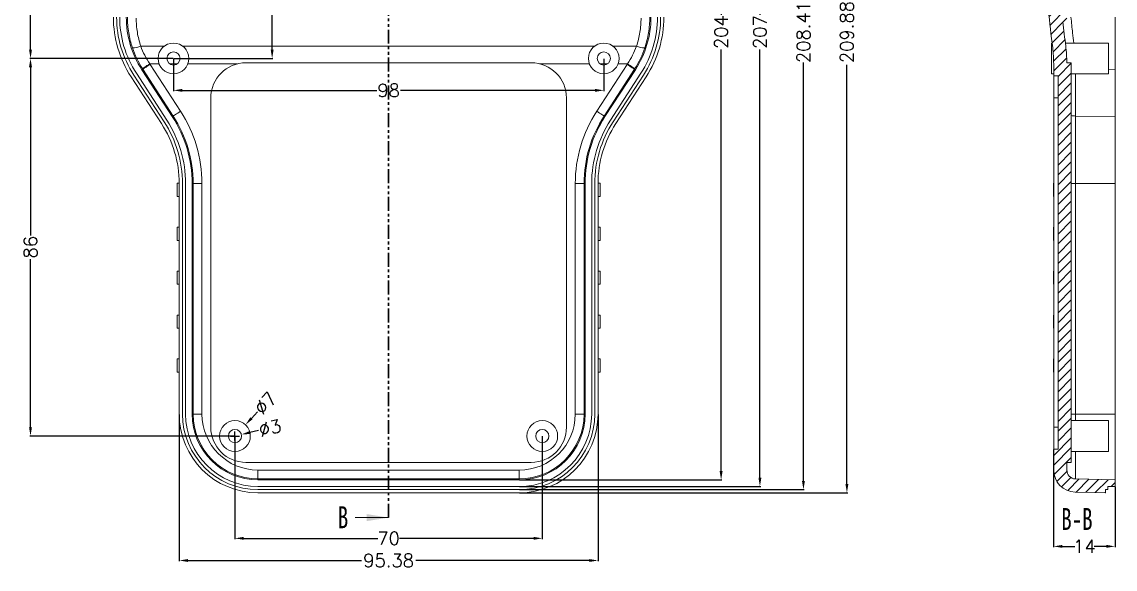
# Model space of a CAD drawing. Header units: inches. Extents: x 2685 to 4830, y 1126 to 1652.
# Drawn here: x 2841 to 3090, y 1323 to 1447.6 of the extents above; entities that cross this region are included whole.
import ezdxf

# ---------------------------------------------------------------- set-up
doc = ezdxf.new("R2010")
doc.units = ezdxf.units.IN
doc.header["$LTSCALE"] = 0.5
doc.linetypes.add('PHANTOM', pattern=[12.7, 6.35, -1.27, 1.27, -1.27, 1.27, -1.27])
doc.styles.add('SLDTEXTSTYLE6', font='TXT', dxfattribs={"width": 0.7})
doc.styles.get("Standard").update_dxf_attribs({"font": 'txt', "bigfont": 'gbcbig.shx'})
doc.dimstyles.new('3', dxfattribs={"dimtxt": 3, "dimasz": 2, "dimexe": 0.18, "dimexo": 0.0625, "dimgap": 0.2, "dimtad": 0, "dimzin": 12, "dimdsep": 46, "dimtxsty": 'Standard', "dimcen": 1, "dimclrd": 3, "dimclre": 3, "dimclrt": 256, "dimadec": 0, "dimazin": 0, "dimtfac": 1, "dimtofl": 0, "dimtmove": 0, "dimatfit": 3, "dimfxl": 1, "dimtolj": 1, "dimtzin": 0, "dimarcsym": 0})

# ---------------------------------------------------------------- blocks, each defined once
blk = doc.blocks.new('*D62')
at = {"color": 3, "lineweight": -2}
for p, q in [((2876.82, 1358.21), (2876.82, 1324.75)), ((2972.2, 1358.21), (2972.2, 1324.75)), ((2878.82, 1324.93), (2918.31, 1324.93)), ((2970.2, 1324.93), (2930.71, 1324.93))]:
    blk.add_line(p, q, dxfattribs=at)
at = {"color": 3}
for points in [[(2878.82, 1325.26), (2878.82, 1324.6), (2876.82, 1324.93)], [(2970.2, 1325.26), (2970.2, 1324.6), (2972.2, 1324.93)]]:
    blk.add_solid(points, dxfattribs=at)
at = {"layer": 'Defpoints', "color": 0}
for p in [(2876.82, 1358.28), (2972.2, 1358.28), (2972.2, 1324.93)]:
    blk.add_point(p, dxfattribs=at)
at = {"insert": (2924.51, 1324.93), "char_height": 3, "attachment_point": 5}
blk.add_mtext('\\A1;95.38', dxfattribs=at)
blk = doc.blocks.new('*D65')
at = {"color": 3, "lineweight": -2}
for p, q in [((2969.32, 1550.22), (3029.07, 1550.22)), ((3028.89, 1548.22), (3028.89, 1452.73)), ((3028.89, 1342.33), (3028.89, 1437.83)), ((2954.32, 1340.33), (3029.07, 1340.33))]:
    blk.add_line(p, q, dxfattribs=at)
at = {"color": 3}
for points in [[(3028.56, 1548.22), (3029.23, 1548.22), (3028.89, 1550.22)], [(3028.56, 1342.33), (3029.23, 1342.33), (3028.89, 1340.33)]]:
    blk.add_solid(points, dxfattribs=at)
at = {"layer": 'Defpoints', "color": 0}
for p in [(2969.26, 1550.22), (2954.26, 1340.33), (3028.89, 1340.33)]:
    blk.add_point(p, dxfattribs=at)
at = {"insert": (3028.89, 1445.28), "char_height": 3, "attachment_point": 5, "rotation": 90}
blk.add_mtext('\\A1;209.88', dxfattribs=at)
blk = doc.blocks.new('*D71')
at = {"color": 3, "lineweight": -2}
for p, q in [((2875.51, 1439.21), (2875.51, 1431.82)), ((2973.51, 1439.21), (2973.51, 1431.82)), ((2877.51, 1432), (2921.81, 1432)), ((2971.51, 1432), (2927.21, 1432))]:
    blk.add_line(p, q, dxfattribs=at)
at = {"color": 3}
for points in [[(2877.51, 1432.34), (2877.51, 1431.67), (2875.51, 1432)], [(2971.51, 1432.34), (2971.51, 1431.67), (2973.51, 1432)]]:
    blk.add_solid(points, dxfattribs=at)
at = {"layer": 'Defpoints', "color": 0}
for p in [(2875.51, 1439.28), (2973.51, 1439.28), (2973.51, 1432)]:
    blk.add_point(p, dxfattribs=at)
at = {"insert": (2924.51, 1432), "char_height": 3, "attachment_point": 5}
blk.add_mtext('\\A1;98', dxfattribs=at)
blk = doc.blocks.new('*D72')
at = {"color": 3, "lineweight": -2}
for p, q in [((2889.51, 1353.21), (2889.51, 1329.79)), ((2959.51, 1353.21), (2959.51, 1329.79)), ((2891.51, 1329.97), (2922.06, 1329.97)), ((2957.51, 1329.97), (2926.96, 1329.97))]:
    blk.add_line(p, q, dxfattribs=at)
at = {"color": 3}
for points in [[(2891.51, 1330.31), (2891.51, 1329.64), (2889.51, 1329.97)], [(2957.51, 1330.31), (2957.51, 1329.64), (2959.51, 1329.97)]]:
    blk.add_solid(points, dxfattribs=at)
at = {"layer": 'Defpoints', "color": 0}
for p in [(2889.51, 1353.28), (2959.51, 1353.28), (2959.51, 1329.97)]:
    blk.add_point(p, dxfattribs=at)
at = {"insert": (2924.51, 1329.97), "char_height": 3, "attachment_point": 5}
blk.add_mtext('\\A1;70', dxfattribs=at)
blk = doc.blocks.new('*D76')
at = {"color": 3, "lineweight": -2}
for p, q in [((2875.45, 1439.28), (2842.77, 1439.28)), ((2842.95, 1437.28), (2842.95, 1398.98)), ((2842.95, 1355.28), (2842.95, 1393.58)), ((2889.45, 1353.28), (2842.77, 1353.28))]:
    blk.add_line(p, q, dxfattribs=at)
at = {"color": 3}
for points in [[(2842.61, 1437.28), (2843.28, 1437.28), (2842.95, 1439.28)], [(2842.61, 1355.28), (2843.28, 1355.28), (2842.95, 1353.28)]]:
    blk.add_solid(points, dxfattribs=at)
at = {"layer": 'Defpoints', "color": 0}
for p in [(2842.95, 1439.28), (2875.51, 1439.28), (2889.51, 1353.28)]:
    blk.add_point(p, dxfattribs=at)
at = {"insert": (2842.95, 1396.28), "char_height": 3, "attachment_point": 5, "rotation": 90}
blk.add_mtext('\\A1;86', dxfattribs=at)
blk = doc.blocks.new('*D77')
at = {"color": 3, "lineweight": -2}
for p, q in [((2874.45, 1537.28), (2842.77, 1537.28)), ((2842.95, 1535.28), (2842.95, 1490.98)), ((2842.95, 1441.28), (2842.95, 1485.58)), ((2875.45, 1439.28), (2842.77, 1439.28))]:
    blk.add_line(p, q, dxfattribs=at)
at = {"color": 3}
for points in [[(2842.61, 1535.28), (2843.28, 1535.28), (2842.95, 1537.28)], [(2842.61, 1441.28), (2843.28, 1441.28), (2842.95, 1439.28)]]:
    blk.add_solid(points, dxfattribs=at)
at = {"layer": 'Defpoints', "color": 0}
for p in [(2842.95, 1537.28), (2874.51, 1537.28), (2875.51, 1439.28)]:
    blk.add_point(p, dxfattribs=at)
at = {"insert": (2842.95, 1488.28), "char_height": 3, "attachment_point": 5, "rotation": 90}
blk.add_mtext('\\A1;98', dxfattribs=at)
blk = doc.blocks.new('*D78')
at = {"color": 3, "lineweight": -2}
for p, q in [((2969.32, 1549.48), (3019.17, 1549.48)), ((3018.99, 1547.48), (3018.99, 1452.23)), ((3018.99, 1343.07), (3018.99, 1438.33)), ((2954.32, 1341.07), (3019.17, 1341.07))]:
    blk.add_line(p, q, dxfattribs=at)
at = {"color": 3}
for points in [[(3018.65, 1547.48), (3019.32, 1547.48), (3018.99, 1549.48)], [(3018.65, 1343.07), (3019.32, 1343.07), (3018.99, 1341.07)]]:
    blk.add_solid(points, dxfattribs=at)
at = {"layer": 'Defpoints', "color": 0}
for p in [(2969.26, 1549.48), (3018.99, 1549.48), (2954.26, 1341.07)]:
    blk.add_point(p, dxfattribs=at)
at = {"insert": (3018.99, 1445.28), "char_height": 3, "attachment_point": 5, "rotation": 90}
blk.add_mtext('\\A1;208.41', dxfattribs=at)
blk = doc.blocks.new('*D79')
at = {"color": 3, "lineweight": -2}
for p, q in [((2969.32, 1548.78), (3009.26, 1548.78)), ((3009.08, 1546.78), (3009.08, 1449.23)), ((3009.08, 1343.78), (3009.08, 1441.33)), ((2954.32, 1341.78), (3009.26, 1341.78))]:
    blk.add_line(p, q, dxfattribs=at)
at = {"color": 3}
for points in [[(3008.75, 1546.78), (3009.41, 1546.78), (3009.08, 1548.78)], [(3008.75, 1343.78), (3009.41, 1343.78), (3009.08, 1341.78)]]:
    blk.add_solid(points, dxfattribs=at)
at = {"layer": 'Defpoints', "color": 0}
for p in [(2969.26, 1548.78), (3009.08, 1548.78), (2954.26, 1341.78)]:
    blk.add_point(p, dxfattribs=at)
at = {"insert": (3009.08, 1445.28), "char_height": 3, "attachment_point": 5, "rotation": 90}
blk.add_mtext('\\A1;207', dxfattribs=at)
blk = doc.blocks.new('*D80')
at = {"color": 3, "lineweight": -2}
for p, q in [((2969.32, 1547.28), (3000.42, 1547.28)), ((3000.24, 1545.28), (3000.24, 1449.23)), ((3000.24, 1345.28), (3000.24, 1441.33)), ((2954.32, 1343.28), (3000.42, 1343.28))]:
    blk.add_line(p, q, dxfattribs=at)
at = {"color": 3}
for points in [[(2999.9, 1545.28), (3000.57, 1545.28), (3000.24, 1547.28)], [(2999.9, 1345.28), (3000.57, 1345.28), (3000.24, 1343.28)]]:
    blk.add_solid(points, dxfattribs=at)
at = {"layer": 'Defpoints', "color": 0}
for p in [(2969.26, 1547.28), (3000.24, 1547.28), (2954.26, 1343.28)]:
    blk.add_point(p, dxfattribs=at)
at = {"insert": (3000.24, 1445.28), "char_height": 3, "attachment_point": 5, "rotation": 90}
blk.add_mtext('\\A1;204', dxfattribs=at)
blk = doc.blocks.new('*D83')
at = {"color": 3, "lineweight": -2}
for p, q in [((2897.98, 1457.78), (2897.98, 1459.78)), ((2890.21, 1457.78), (2898.16, 1457.78)), ((2897.98, 1441.28), (2897.98, 1455.78)), ((2875.57, 1439.28), (2898.16, 1439.28))]:
    blk.add_line(p, q, dxfattribs=at)
at = {"color": 3}
for points in [[(2897.65, 1455.78), (2898.31, 1455.78), (2897.98, 1457.78)], [(2897.65, 1441.28), (2898.31, 1441.28), (2897.98, 1439.28)]]:
    blk.add_solid(points, dxfattribs=at)
at = {"layer": 'Defpoints', "color": 0}
for p in [(2890.15, 1457.78), (2875.51, 1439.28), (2897.98, 1439.28)]:
    blk.add_point(p, dxfattribs=at)
at = {"insert": (2897.98, 1463.98), "char_height": 3, "attachment_point": 5, "rotation": 90}
blk.add_mtext('\\A1;18.5', dxfattribs=at)
blk = doc.blocks.new('*D85')
at = {"color": 3, "lineweight": -2}
for p, q in [((2894.63, 1358.76), (2893.26, 1357.3)), ((2888.51, 1353.28), (2890.51, 1353.28)), ((2889.51, 1352.28), (2889.51, 1354.28))]:
    blk.add_line(p, q, dxfattribs=at)
at = {"color": 3}
blk.add_solid([(2893.02, 1357.53), (2893.51, 1357.07), (2891.9, 1355.84)], dxfattribs=at)
at = {"layer": 'Defpoints', "color": 0}
for p in [(2891.9, 1355.84), (2887.12, 1350.72)]:
    blk.add_point(p, dxfattribs=at)
at = {"insert": (2896.47, 1360.73), "char_height": 3, "attachment_point": 5, "rotation": 46.9679}
blk.add_mtext('\\A1;∅7', dxfattribs=at)
blk = doc.blocks.new('*D86')
at = {"color": 3, "lineweight": -2}
for p, q in [((2888.51, 1353.28), (2890.51, 1353.28)), ((2889.51, 1352.28), (2889.51, 1354.28)), ((2894.86, 1354.53), (2892.92, 1354.07))]:
    blk.add_line(p, q, dxfattribs=at)
at = {"color": 3}
blk.add_solid([(2892.84, 1354.4), (2892.99, 1353.75), (2890.97, 1353.62)], dxfattribs=at)
at = {"layer": 'Defpoints', "color": 0}
for p in [(2888.05, 1352.94), (2890.97, 1353.62)]:
    blk.add_point(p, dxfattribs=at)
at = {"insert": (2897.49, 1355.14), "char_height": 3, "attachment_point": 5, "rotation": 13.1546}
blk.add_mtext('\\A1;∅3', dxfattribs=at)
blk = doc.blocks.new('*D87')
at = {"color": 3, "lineweight": -2}
for p, q in [((3075.98, 1350.21), (3075.98, 1327.96)), ((3089.98, 1341.71), (3089.98, 1327.96)), ((3077.98, 1328.14), (3080.78, 1328.14)), ((3087.98, 1328.14), (3085.18, 1328.14))]:
    blk.add_line(p, q, dxfattribs=at)
at = {"color": 3}
for points in [[(3077.98, 1328.48), (3077.98, 1327.81), (3075.98, 1328.14)], [(3087.98, 1328.48), (3087.98, 1327.81), (3089.98, 1328.14)]]:
    blk.add_solid(points, dxfattribs=at)
at = {"layer": 'Defpoints', "color": 0}
for p in [(3075.98, 1350.28), (3089.98, 1341.78), (3089.98, 1328.14)]:
    blk.add_point(p, dxfattribs=at)
at = {"insert": (3082.98, 1328.14), "char_height": 3, "attachment_point": 5}
blk.add_mtext('\\A1;14', dxfattribs=at)

msp = doc.modelspace()

# ---------------------------------------------------------------- hatches: boundary and pattern name
at = {"linetype": 'Continuous', "lineweight": 0}
h = msp.add_hatch(dxfattribs=at)
h.set_pattern_fill('ANSI31', color=4, scale=0.5, style=0)
h.set_pattern_definition([(45, (45.5507, 0), (-1.122532, 1.122532), [])])
edge = h.paths.add_edge_path(flags=0)
edge.add_line((3088.281, 1341.072), (3088.281, 1341.777))
edge.add_line((3088.281, 1341.777), (3089.981, 1341.777))
edge.add_line((3089.981, 1341.777), (3089.981, 1343.278))
edge.add_line((3089.981, 1343.278), (3080.928, 1343.515))
edge.add_arc((3080.981, 1345.515), 2, 180, 268.5, ccw=False)
edge.add_line((3078.981, 1345.515), (3078.981, 1347.277))
edge.add_line((3078.981, 1347.277), (3079.981, 1347.277))
edge.add_line((3079.981, 1347.277), (3079.981, 1438.277))
edge.add_line((3079.981, 1438.277), (3078.98, 1438.277))
edge.add_arc((3045.981, 1438.034), 33, 0.42306, 7.04265)
edge.add_arc((3506.374, 1494.911), 430.893, 186.30322, 187.04265, ccw=False)
edge.add_spline(control_points=[(3078.086, 1447.603), (3078.417, 1447.637), (3078.749, 1447.671), (3079.08, 1447.706)], knot_values=[0, 0, 0, 0, 0.001, 0.001, 0.001, 0.001], weights=[1, 1, 1, 1], degree=3, periodic=0)
edge.add_arc((3506.374, 1494.911), 429.893, 185.49063, 186.30415, ccw=False)
edge.add_line((3078.453, 1453.777), (3077.981, 1453.777))
edge.add_line((3077.981, 1453.777), (3077.981, 1454.777))
edge.add_line((3077.981, 1454.777), (3076.981, 1454.777))
edge.add_line((3076.981, 1454.777), (3076.981, 1456.777))
edge.add_line((3076.981, 1456.777), (3077.981, 1456.777))
edge.add_line((3077.981, 1456.777), (3077.981, 1457.777))
edge.add_line((3077.981, 1457.777), (3075.076, 1457.777))
edge.add_arc((3506.374, 1494.911), 432.893, 184.92086, 185.90431)
edge.add_line((3075.777, 1450.38), (3074.783, 1450.277))
edge.add_arc((3506.374, 1494.911), 433.893, 185.90431, 187.04265)
edge.add_arc((3045.981, 1438.034), 30, 0, 7.04265, ccw=False)
edge.add_line((3075.981, 1438.034), (3075.981, 1435.277))
edge.add_line((3075.981, 1435.277), (3076.981, 1435.277))
edge.add_line((3076.981, 1435.277), (3076.981, 1350.277))
edge.add_line((3076.981, 1350.277), (3075.981, 1350.277))
edge.add_line((3075.981, 1350.277), (3075.981, 1345.515))
edge.add_arc((3080.981, 1345.515), 5, 180, 268.5)
edge.add_line((3080.85, 1340.516), (3087.781, 1340.335))
edge.add_line((3087.781, 1340.335), (3087.781, 1341.072))
edge.add_line((3087.781, 1341.072), (3088.281, 1341.072))

# ---------------------------------------------------------------- linework, layer by layer
at = {"color": 1, "linetype": 'PHANTOM', "lineweight": 30}
msp.add_line((2924.509, 1334.696), (2924.509, 1555.001), dxfattribs=at)
at = {"color": 7, "linetype": 'Continuous', "lineweight": 15}
for p, q in [((3089.981, 1436.701), (3089.981, 1448.683)), ((2873.412, 1442.08), (2868.054, 1442.08)), ((2971.412, 1442.08), (2877.605, 1442.08)), ((2980.963, 1442.08), (2975.605, 1442.08)), ((3075.624, 1442.777), (3075.481, 1442.777)), ((3075.481, 1439.277), (3075.481, 1442.777)), ((3088.481, 1442.777), (3078.647, 1442.777)), ((3088.481, 1439.277), (3088.481, 1442.777)), ((3075.481, 1435.777), (3075.481, 1439.277)), ((3088.481, 1435.777), (3088.481, 1439.277)), ((2868.309, 1436.701), (2868.508, 1436.83)), ((2868.508, 1436.83), (2875.441, 1426.154)), ((2870.111, 1438.034), (2872.237, 1438.034)), ((2877.118, 1427.242), (2870.184, 1437.919)), ((2874.67, 1438.034), (2876.347, 1438.034)), ((2878.78, 1438.034), (2890.049, 1438.034)), ((2892.009, 1438.277), (2957.009, 1438.277)), ((2958.968, 1438.034), (2970.237, 1438.034)), ((2978.833, 1437.919), (2971.899, 1427.242)), ((2972.67, 1438.034), (2974.347, 1438.034)), ((2973.576, 1426.154), (2980.51, 1436.83)), ((2976.78, 1438.034), (2978.907, 1438.034)), ((2980.51, 1436.83), (2980.709, 1436.701)), ((3075.981, 1438.034), (3075.981, 1435.277)), ((3078.98, 1438.277), (3079.981, 1438.277)), ((3079.981, 1438.277), (3079.981, 1347.277)), ((2865.84, 1435.098), (2872.774, 1424.421)), ((2866.458, 1435.499), (2873.392, 1424.823)), ((2867.05, 1435.884), (2873.983, 1425.207)), ((2868.309, 1436.701), (2875.242, 1426.024)), ((2973.775, 1426.024), (2980.709, 1436.701)), ((2975.034, 1425.207), (2981.967, 1435.884)), ((2975.626, 1424.823), (2982.559, 1435.499)), ((2976.244, 1424.421), (2983.177, 1435.098)), ((3075.481, 1435.777), (3075.981, 1435.777)), ((3075.981, 1435.277), (3076.981, 1435.277)), ((3075.981, 1435.277), (3075.981, 1430.277)), ((3076.981, 1435.277), (3076.981, 1350.277)), ((3079.981, 1435.777), (3088.481, 1435.777)), ((3089.981, 1426.024), (3089.981, 1436.701)), ((2884.009, 1355.277), (2884.009, 1430.277)), ((2965.009, 1430.277), (2965.009, 1355.277)), ((3076.981, 1430.277), (3075.981, 1430.277)), ((3075.981, 1430.277), (3075.981, 1355.277)), ((2875.441, 1426.154), (2875.242, 1426.024)), ((2973.775, 1426.024), (2973.576, 1426.154)), ((3080.928, 1410.774), (3080.928, 1426.154)), ((3089.981, 1426.024), (3080.928, 1426.154)), ((3089.981, 1410.774), (3089.981, 1426.024)), ((2876.316, 1410.835), (2876.316, 1407.835)), ((2876.316, 1410.835), (2876.816, 1410.835)), ((2876.816, 1410.835), (2876.816, 1410.774)), ((2876.816, 1410.774), (2876.816, 1407.835)), ((2877.553, 1410.774), (2877.553, 1358.277)), ((2878.259, 1410.774), (2878.259, 1358.277)), ((2879.76, 1410.774), (2879.997, 1410.774)), ((2879.76, 1410.774), (2879.76, 1358.277)), ((2879.997, 1410.774), (2879.997, 1358.277)), ((2881.996, 1410.774), (2879.997, 1410.774)), ((2881.996, 1358.277), (2881.996, 1410.774)), ((2967.021, 1410.774), (2969.021, 1410.774)), ((2967.021, 1410.774), (2967.021, 1358.277)), ((2969.021, 1358.277), (2969.021, 1410.774)), ((2969.021, 1410.774), (2969.258, 1410.774)), ((2969.258, 1358.277), (2969.258, 1410.774)), ((2970.759, 1358.277), (2970.759, 1410.774)), ((2971.464, 1358.277), (2971.464, 1410.774)), ((2972.701, 1410.835), (2972.201, 1410.835)), ((2972.201, 1410.835), (2972.201, 1410.774)), ((2972.201, 1407.835), (2972.201, 1410.774)), ((2972.701, 1410.835), (2972.701, 1407.835)), ((3075.949, 1410.835), (3075.949, 1407.835)), ((3075.981, 1410.835), (3075.949, 1410.835)), ((3080.928, 1358.277), (3080.928, 1410.774)), ((3080.928, 1410.774), (3089.981, 1410.774)), ((3089.981, 1358.277), (3089.981, 1410.774)), ((2876.316, 1407.835), (2876.816, 1407.835)), ((2876.816, 1407.835), (2876.816, 1400.835)), ((2972.701, 1407.835), (2972.201, 1407.835)), ((2972.201, 1400.835), (2972.201, 1407.835)), ((3075.981, 1407.835), (3075.949, 1407.835)), ((2876.316, 1400.835), (2876.316, 1397.835)), ((2876.316, 1400.835), (2876.816, 1400.835)), ((2876.816, 1400.835), (2876.816, 1397.835)), ((2972.201, 1400.835), (2972.201, 1397.835)), ((2972.701, 1400.835), (2972.201, 1400.835)), ((2972.701, 1400.835), (2972.701, 1397.835)), ((3075.949, 1400.835), (3075.949, 1397.835)), ((3075.981, 1400.835), (3075.949, 1400.835)), ((2876.316, 1397.835), (2876.816, 1397.835)), ((2876.816, 1397.835), (2876.816, 1390.835)), ((2972.201, 1390.835), (2972.201, 1397.835)), ((2972.701, 1397.835), (2972.201, 1397.835)), ((3075.981, 1397.835), (3075.949, 1397.835)), ((2876.316, 1390.835), (2876.316, 1387.835)), ((2876.316, 1390.835), (2876.816, 1390.835)), ((2876.816, 1390.835), (2876.816, 1387.835)), ((2972.201, 1390.835), (2972.201, 1387.835)), ((2972.701, 1390.835), (2972.201, 1390.835)), ((2972.701, 1390.835), (2972.701, 1387.835)), ((3075.949, 1390.835), (3075.949, 1387.835)), ((3075.981, 1390.835), (3075.949, 1390.835)), ((2876.316, 1387.835), (2876.816, 1387.835)), ((2876.816, 1387.835), (2876.816, 1380.835)), ((2972.201, 1380.835), (2972.201, 1387.835)), ((2972.701, 1387.835), (2972.201, 1387.835)), ((3075.981, 1387.835), (3075.949, 1387.835)), ((2876.316, 1380.835), (2876.316, 1377.835)), ((2876.316, 1380.835), (2876.816, 1380.835)), ((2876.816, 1380.835), (2876.816, 1377.835)), ((2972.201, 1380.835), (2972.201, 1377.835)), ((2972.701, 1380.835), (2972.201, 1380.835)), ((2972.701, 1380.835), (2972.701, 1377.835)), ((3075.949, 1380.835), (3075.949, 1377.835)), ((3075.981, 1380.835), (3075.949, 1380.835)), ((2876.316, 1377.835), (2876.816, 1377.835)), ((2876.816, 1377.835), (2876.816, 1370.835)), ((2972.201, 1370.835), (2972.201, 1377.835)), ((2972.701, 1377.835), (2972.201, 1377.835)), ((3075.981, 1377.835), (3075.949, 1377.835)), ((2876.316, 1370.835), (2876.316, 1367.835)), ((2876.316, 1370.835), (2876.816, 1370.835)), ((2876.816, 1370.835), (2876.816, 1367.835)), ((2972.201, 1370.835), (2972.201, 1367.835)), ((2972.701, 1370.835), (2972.201, 1370.835)), ((2972.701, 1370.835), (2972.701, 1367.835)), ((3075.949, 1370.835), (3075.949, 1367.835)), ((3075.981, 1370.835), (3075.949, 1370.835)), ((2876.316, 1367.835), (2876.816, 1367.835)), ((2876.816, 1367.835), (2876.816, 1358.277)), ((2972.201, 1358.277), (2972.201, 1367.835)), ((2972.701, 1367.835), (2972.201, 1367.835)), ((3075.981, 1367.835), (3075.949, 1367.835)), ((2879.76, 1358.277), (2879.997, 1358.277)), ((2881.996, 1358.277), (2879.997, 1358.277)), ((2967.021, 1358.277), (2969.021, 1358.277)), ((2969.258, 1358.277), (2969.021, 1358.277)), ((3089.981, 1358.277), (3080.928, 1358.277)), ((3089.981, 1343.278), (3089.981, 1358.277)), ((3076.981, 1355.277), (3075.981, 1355.277)), ((3075.981, 1355.277), (3075.981, 1350.277)), ((3088.481, 1356.777), (3079.981, 1356.777)), ((3088.481, 1353.277), (3088.481, 1356.777)), ((3088.481, 1349.777), (3088.481, 1353.277)), ((3075.981, 1350.277), (3075.981, 1345.515)), ((3076.981, 1350.277), (3075.981, 1350.277)), ((3079.981, 1349.777), (3088.481, 1349.777)), ((2957.009, 1347.277), (2892.009, 1347.277)), ((3079.981, 1347.277), (3078.981, 1347.277)), ((3078.981, 1347.277), (3078.981, 1345.515)), ((2894.759, 1345.515), (2894.759, 1343.515)), ((2954.259, 1345.515), (2894.759, 1345.515)), ((2954.259, 1345.515), (2954.259, 1343.515)), ((2894.759, 1343.278), (2894.759, 1343.515)), ((2894.759, 1343.515), (2954.259, 1343.515)), ((2894.759, 1343.278), (2954.259, 1343.278)), ((2954.259, 1343.278), (2954.259, 1343.515)), ((3080.928, 1343.515), (3089.981, 1343.278)), ((3089.981, 1343.278), (3089.981, 1341.777)), ((2894.759, 1341.777), (2954.259, 1341.777)), ((2894.759, 1341.072), (2954.259, 1341.072)), ((2894.759, 1340.335), (2954.259, 1340.335)), ((3080.85, 1340.516), (3087.781, 1340.335)), ((3088.281, 1341.072), (3087.781, 1341.072)), ((3087.781, 1341.072), (3087.781, 1340.335)), ((3089.981, 1341.777), (3088.281, 1341.777)), ((3088.281, 1341.777), (3088.281, 1341.072))]:
    msp.add_line(p, q, dxfattribs=at)
at = {"color": 8, "linetype": 'Continuous', "lineweight": 15}
for p, q in [((3080.928, 1426.154), (3080.928, 1435.777)), ((3088.481, 1436.722), (3089.981, 1436.701)), ((3079.981, 1410.774), (3080.928, 1410.774)), ((3079.981, 1358.277), (3080.928, 1358.277)), ((3080.928, 1356.777), (3080.928, 1358.277)), ((3080.928, 1343.515), (3080.928, 1349.777))]:
    msp.add_line(p, q, dxfattribs=at)
at = {"color": 7, "linetype": 'Continuous', "lineweight": 0}
msp.add_line((2916.909, 1334.696), (2924.509, 1334.696), dxfattribs=at)
at = {"color": 7, "linetype": 'Continuous', "lineweight": 15, "flags": 128}
for points in [[(2868.426, 1436.956), (2868.466, 1436.982), (2868.567, 1437.046), (2868.725, 1437.147), (2868.935, 1437.282), (2869.188, 1437.444), (2869.476, 1437.628), (2869.787, 1437.827), (2870.111, 1438.034)], [(2868.508, 1436.83), (2868.547, 1436.856), (2868.648, 1436.921), (2868.805, 1437.023), (2869.014, 1437.159), (2869.266, 1437.323), (2869.553, 1437.509), (2869.862, 1437.71), (2870.184, 1437.919)], [(2978.833, 1437.919), (2979.155, 1437.71), (2979.465, 1437.509), (2979.751, 1437.323), (2980.003, 1437.159), (2980.212, 1437.023), (2980.37, 1436.921), (2980.47, 1436.856), (2980.51, 1436.83)], [(2978.907, 1438.034), (2979.23, 1437.827), (2979.541, 1437.628), (2979.829, 1437.444), (2980.082, 1437.282), (2980.292, 1437.147), (2980.45, 1437.046), (2980.551, 1436.982), (2980.591, 1436.956)], [(2877.118, 1427.242), (2876.796, 1427.033), (2876.486, 1426.832), (2876.2, 1426.646), (2875.947, 1426.482), (2875.739, 1426.347), (2875.581, 1426.244), (2875.481, 1426.179), (2875.441, 1426.154)], [(2971.899, 1427.242), (2972.221, 1427.033), (2972.531, 1426.832), (2972.818, 1426.646), (2973.07, 1426.482), (2973.279, 1426.347), (2973.436, 1426.244), (2973.537, 1426.179), (2973.576, 1426.154)]]:
    msp.add_lwpolyline(points, dxfattribs=at)
at = {"color": 7, "linetype": 'Continuous', "lineweight": 15}
for centre, radius in [((2875.509, 1439.277), 3.5), ((2973.509, 1439.277), 3.5), ((2875.509, 1439.277), 1.5), ((2973.509, 1439.277), 1.5), ((2889.509, 1353.277), 3.5), ((2889.509, 1353.277), 1.5), ((2959.509, 1353.277), 3.5), ((2959.509, 1353.277), 1.5)]:
    msp.add_circle(centre, radius, dxfattribs=at)
for centre, radius, start, end in [((3506.374, 1494.911), 433.893, 185.90431, 187.04265), ((2886.759, 1448.683), 24.942, 180, 213), ((2886.759, 1448.683), 24.205, 180, 213), ((2886.759, 1448.683), 23.5, 180, 213), ((2886.759, 1448.683), 21.999, 180, 213), ((2962.259, 1448.683), 21.999, 327, 0), ((2962.259, 1448.683), 23.5, 327, 0), ((2962.259, 1448.683), 24.205, 327, 0), ((2962.259, 1448.683), 24.942, 327, 0), ((3506.374, 1494.911), 430.893, 186.30322, 187.04265), ((2866.196, 1446.213), 4.531, 269.55538, 294.20337), ((2982.821, 1446.213), 4.531, 245.79663, 270.44462), ((3045.981, 1438.034), 33, 0.42306, 7.04265), ((3045.981, 1438.034), 30, 0, 7.04265), ((2886.759, 1448.683), 21.762, 212.6051, 213), ((2886.759, 1448.683), 19.763, 212.6051, 213), ((2892.009, 1430.277), 8, 90, 180), ((2957.009, 1430.277), 8, 0, 90), ((2962.259, 1448.683), 19.763, 327, 327.3949), ((2962.259, 1448.683), 21.762, 327, 327.3949), ((2851.759, 1410.774), 30.237, 0, 33), ((2997.259, 1410.774), 30.237, 147, 180), ((2851.759, 1410.774), 25.058, 0.1393, 33), ((2851.759, 1410.774), 25.795, 0, 33), ((2851.759, 1410.774), 26.5, 0, 33), ((2851.759, 1410.774), 28.001, 0, 33), ((2851.759, 1410.774), 28.238, 0, 33), ((2997.259, 1410.774), 28.238, 147, 180), ((2997.259, 1410.774), 28.001, 147, 180), ((2997.259, 1410.774), 26.5, 147, 180), ((2997.259, 1410.774), 25.795, 147, 180), ((2997.259, 1410.774), 25.058, 147, 179.8607), ((2894.759, 1358.277), 17.942, 180, 270), ((2894.759, 1358.277), 17.205, 180, 270), ((2894.759, 1358.277), 16.5, 180, 270), ((2894.759, 1358.277), 14.999, 180, 270), ((2894.759, 1358.277), 14.762, 180, 270), ((2894.759, 1358.277), 12.763, 180, 270), ((2954.259, 1358.277), 14.762, 270, 0), ((2954.259, 1358.277), 14.999, 270, 0), ((2954.259, 1358.277), 16.5, 270, 0), ((2954.259, 1358.277), 17.205, 270, 0), ((2954.259, 1358.277), 17.942, 270, 0), ((2954.259, 1358.277), 12.763, 270, 0), ((2892.009, 1355.277), 8, 180, 270), ((2957.009, 1355.277), 8, 270, 0), ((3080.981, 1345.515), 5, 180, 268.5), ((3080.981, 1345.515), 2, 180, 268.5)]:
    msp.add_arc(centre, radius, start, end, dxfattribs=at)
at = {"color": 8, "linetype": 'Continuous', "lineweight": 15}
msp.add_arc((3080.954, 1429.475), 3.321, 252.96852, 269.5663, dxfattribs=at)
at = {"color": 7, "linetype": 'Continuous', "lineweight": 15}
for points in [[(2865.023, 1448.683), (2865.02, 1447.484), (2865.115, 1446.301), (2865.495, 1443.968), (2865.779, 1442.817), (2866.161, 1441.681)], [(2868.054, 1442.08), (2867.707, 1443.115), (2867.449, 1444.166), (2867.105, 1446.295), (2867.019, 1447.374), (2867.022, 1448.467)], [(2981.995, 1448.467), (2981.998, 1447.374), (2981.912, 1446.295), (2981.568, 1444.166), (2981.31, 1443.115), (2980.963, 1442.08)], [(2982.856, 1441.681), (2983.239, 1442.817), (2983.523, 1443.968), (2983.902, 1446.301), (2983.997, 1447.484), (2983.994, 1448.683)]]:
    msp.add_open_spline(points, degree=3, knots=[0, 0, 0, 0, 0.5, 0.5, 1, 1, 1, 1], dxfattribs=at)
at = {"color": 8, "linetype": 'Continuous', "lineweight": 15}
msp.add_open_spline([(3080.545, 1442.777), (3080.461, 1443.543), (3080.248, 1445.469), (3080.048, 1447.475), (3079.927, 1448.683)], degree=3, knots=[0, 0, 0, 0, 0.3977595, 1, 1, 1, 1], dxfattribs=at)
at = {"color": 7, "linetype": 'Continuous', "lineweight": 15}
for points in [[(2870.111, 1438.034), (2869.252, 1439.299), (2868.565, 1440.648), (2868.054, 1442.08)], [(2980.963, 1442.08), (2980.452, 1440.648), (2979.765, 1439.299), (2978.907, 1438.034)], [(2866.161, 1441.681), (2866.721, 1440.018), (2867.476, 1438.443), (2868.426, 1436.956)], [(2980.591, 1436.956), (2981.542, 1438.443), (2982.296, 1440.018), (2982.856, 1441.681)]]:
    msp.add_open_spline(points, degree=3, dxfattribs=at)
at = {"color": 7, "linetype": 'Continuous', "lineweight": 0}
msp.add_solid([(2924.509, 1334.696), (2919.509, 1335.496), (2919.509, 1333.896)], dxfattribs=at)

# ---------------------------------------------------------------- texts
at = {"color": 7, "linetype": 'Continuous', "char_height": 5, "attachment_point": 1, "style": 'SLDTEXTSTYLE6'}
for s, insert in [('B', (2912.938, 1337.275)), ('B-B', (3077.705, 1336.881))]:
    msp.add_mtext(s, dxfattribs=dict(at, insert=insert))

# ---------------------------------------------------------------- dimensions: what is measured, and where the dimension line sits
for base, p1, p2, picture, middle in [((3028.8936, 1340.3349), (2969.2586, 1550.2197), (2954.2586, 1340.3349), '*D65', (3028.8936, 1445.2773)), ((3018.986, 1549.483), (2954.259, 1341.072), (2969.259, 1549.483), '*D78', (3018.986, 1445.277)), ((3009.079, 1548.777), (2954.259, 1341.777), (2969.259, 1548.777), '*D79', (3009.079, 1445.277)), ((2897.981, 1439.277), (2890.15, 1457.777), (2875.509, 1439.277), '*D83', (2897.981, 1463.977))]:
    dim = msp.add_linear_dim(base=base, p1=p1, p2=p2, angle=90, dimstyle='3')
    dim.commit()
    dim.dimension.update_dxf_attribs({"geometry": picture, "text_midpoint": middle, "dimtype": 160})
for base, p1, p2, picture, middle in [((3000.237, 1547.276), (2954.259, 1343.278), (2969.259, 1547.276), '*D80', (3000.237, 1445.277)), ((2842.946, 1537.277), (2875.509, 1439.277), (2874.509, 1537.277), '*D77', (2842.946, 1488.277)), ((2842.946, 1439.277), (2889.509, 1353.277), (2875.509, 1439.277), '*D76', (2842.946, 1396.277))]:
    dim = msp.add_linear_dim(base=base, p1=p1, p2=p2, angle=90, dimstyle='3')
    dim.commit()
    dim.dimension.update_dxf_attribs({"geometry": picture, "text_midpoint": middle})
for base, p1, p2, picture, middle in [((2973.509, 1432.004), (2875.509, 1439.277), (2973.509, 1439.277), '*D71', (2924.509, 1432.004)), ((3089.981, 1328.143), (3075.981, 1350.277), (3089.981, 1341.777), '*D87', (3082.981, 1328.143))]:
    dim = msp.add_linear_dim(base=base, p1=p1, p2=p2, dimstyle='3')
    dim.commit()
    dim.dimension.update_dxf_attribs({"geometry": picture, "text_midpoint": middle})
for p1, p2, picture, middle in [((2887.12, 1350.719), (2891.897, 1355.836), '*D85', (2896.469, 1360.733)), ((2888.048, 1352.936), (2890.969, 1353.619), '*D86', (2897.493, 1355.143))]:
    dim = msp.add_diameter_dim_2p(p1=p1, p2=p2, dimstyle='3')
    dim.commit()
    dim.dimension.update_dxf_attribs({"geometry": picture, "text_midpoint": middle})
for base, p1, p2, picture, middle in [((2972.201, 1324.9298), (2876.8163, 1358.2773), (2972.201, 1358.2773), '*D62', (2924.5086, 1324.9298)), ((2959.509, 1329.975), (2889.509, 1353.277), (2959.509, 1353.277), '*D72', (2924.509, 1329.975))]:
    dim = msp.add_linear_dim(base=base, p1=p1, p2=p2, dimstyle='3')
    dim.commit()
    dim.dimension.update_dxf_attribs({"geometry": picture, "text_midpoint": middle, "dimtype": 160})

doc.saveas('drawing.dxf')
